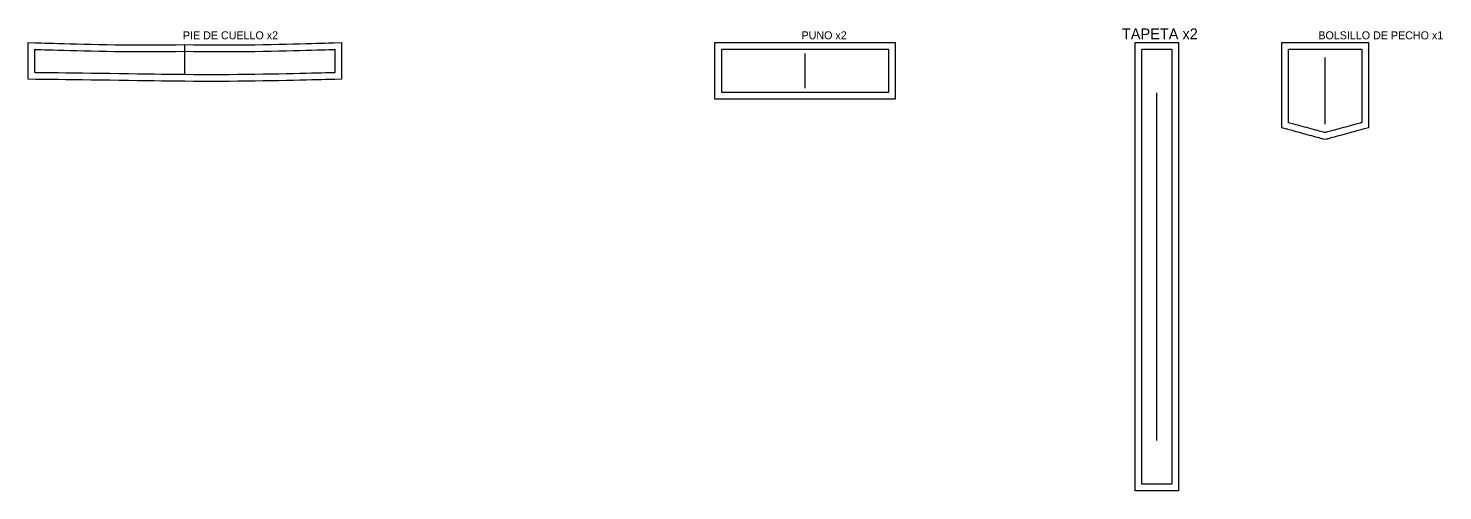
# Model space of a CAD drawing. Header units: centimetres. Extents: x -1 to 554, y -148 to 3.
# Drawn here: x 342 to 554.1, y -148.2 to -78.8 of the extents above; entities that cross this region are included whole.
import ezdxf

# ---------------------------------------------------------------- set-up
doc = ezdxf.new("R2010")
doc.units = ezdxf.units.CM
for name, color, linetype in [('15_SeamAllowance', 4, 'CONTINUOUS'), ('1_Boundary', 7, 'CONTINUOUS'), ('4_Notch', 1, 'CONTINUOUS'), ('5_Grainline', 3, 'CONTINUOUS'), ('8_Text', 7, 'CONTINUOUS')]:
    doc.layers.add(name, color=color, linetype=linetype)

msp = doc.modelspace()

# ---------------------------------------------------------------- linework, layer by layer
at = {"layer": '15_SeamAllowance'}
for points in [[(365.5, -81.2999), (366.833, -81.3215), (368.1571, -81.3361), (369.4856, -81.3445), (370.8126, -81.3472), (372.132, -81.3447), (373.4382, -81.3375), (374.725, -81.3262), (375.9867, -81.3112), (377.2174, -81.2931), (378.4111, -81.2724), (379.5621, -81.2496), (380.6644, -81.2253), (381.7121, -81.1999), (382.6994, -81.174), (383.6204, -81.1481), (384.4693, -81.1227), (385.2401, -81.0984), (385.927, -81.0756), (386.5242, -81.0549), (387.0258, -81.0368), (387.4258, -81.0218), (387.7186, -81.0105), (387.8981, -81.0033), (389, -80.9582), (389, -82.0177), (389, -82.0689), (389, -82.1504), (389, -82.2593), (389, -82.3924), (389, -82.5469), (389, -82.7195), (389, -82.9074), (389, -83.1074), (389, -83.3166), (389, -83.5318), (389, -83.75), (389, -83.9682), (389, -84.1834), (389, -84.3926), (389, -84.5926), (389, -84.7805), (389, -84.9531), (389, -85.1076), (389, -85.2407), (389, -85.3496), (389, -85.4311), (389, -85.4823), (389, -86.4677), (387.9709, -86.5015), (387.7894, -86.5073), (387.4946, -86.5165), (387.0923, -86.5287), (386.5884, -86.5435), (385.9888, -86.5605), (385.2992, -86.5794), (384.5256, -86.5997), (383.6738, -86.621), (382.7497, -86.643), (381.759, -86.6652), (380.7078, -86.6873), (379.6017, -86.7089), (378.4467, -86.7295), (377.2486, -86.7489), (376.0133, -86.7666), (374.7466, -86.7822), (373.4543, -86.7953), (372.1423, -86.8055), (370.8164, -86.8125), (369.4824, -86.8158), (368.1462, -86.8151), (366.8136, -86.8099), (365.4896, -86.7999), (365.3727, -86.7984), (365.044, -86.794), (364.5199, -86.787), (363.82, -86.7777), (362.9639, -86.7663), (361.971, -86.753), (360.861, -86.7382), (359.6533, -86.7221), (358.3675, -86.705), (357.0231, -86.6871), (355.6397, -86.6686), (354.2367, -86.6499), (352.8337, -86.6312), (351.4502, -86.6128), (350.1058, -86.5948), (348.82, -86.5777), (347.6123, -86.5616), (346.5023, -86.5468), (345.5095, -86.5335), (344.6533, -86.5221), (343.9535, -86.5128), (343.4294, -86.5058), (343.1006, -86.5014), (342, -86.4868), (342, -85.4823), (342, -85.4311), (342, -85.3496), (342, -85.2407), (342, -85.1076), (342, -84.9531), (342, -84.7805), (342, -84.5926), (342, -84.3926), (342, -84.1834), (342, -83.9682), (342, -83.75), (342, -83.5318), (342, -83.3166), (342, -83.1074), (342, -82.9074), (342, -82.7195), (342, -82.5469), (342, -82.3924), (342, -82.2593), (342, -82.1504), (342, -82.0689), (342, -82.0177), (342, -80.9582), (343.1019, -81.0033), (343.2814, -81.0105), (343.5742, -81.0218), (343.9742, -81.0368), (344.4758, -81.0549), (345.073, -81.0756), (345.7599, -81.0984), (346.5307, -81.1227), (347.3796, -81.1481), (348.3006, -81.174), (349.2879, -81.1999), (350.3356, -81.2253), (351.4379, -81.2496), (352.5889, -81.2724), (353.7826, -81.2931), (355.0133, -81.3112), (356.275, -81.3262), (357.5618, -81.3375), (358.868, -81.3447), (360.1874, -81.3472), (361.5144, -81.3445), (362.8429, -81.3361), (364.167, -81.3215)], [(445, -81), (446.1266, -81), (446.4919, -81), (447.0742, -81), (447.8519, -81), (448.8031, -81), (449.9063, -81), (451.1396, -81), (452.4815, -81), (453.9102, -81), (455.4039, -81), (456.9411, -81), (458.5, -81), (460.0589, -81), (461.5961, -81), (463.0898, -81), (464.5185, -81), (465.8604, -81), (467.0938, -81), (468.1969, -81), (469.1481, -81), (469.9258, -81), (470.5081, -81), (470.8734, -81), (472, -81), (472, -82.0329), (472, -82.1279), (472, -82.2793), (472, -82.4815), (472, -82.7288), (472, -83.0156), (472, -83.3363), (472, -83.6852), (472, -84.0566), (472, -84.445), (472, -84.8447), (472, -85.25), (472, -85.6553), (472, -86.055), (472, -86.4434), (472, -86.8148), (472, -87.1637), (472, -87.4844), (472, -87.7712), (472, -88.0185), (472, -88.2207), (472, -88.3721), (472, -88.4671), (472, -89.5), (470.8734, -89.5), (470.5081, -89.5), (469.9258, -89.5), (469.1481, -89.5), (468.1969, -89.5), (467.0938, -89.5), (465.8604, -89.5), (464.5185, -89.5), (463.0898, -89.5), (461.5961, -89.5), (460.0589, -89.5), (458.5, -89.5), (456.9411, -89.5), (455.4039, -89.5), (453.9102, -89.5), (452.4815, -89.5), (451.1396, -89.5), (449.9063, -89.5), (448.8031, -89.5), (447.8519, -89.5), (447.0742, -89.5), (446.4919, -89.5), (446.1266, -89.5), (445, -89.5), (445, -88.4671), (445, -88.3721), (445, -88.2207), (445, -88.0185), (445, -87.7712), (445, -87.4844), (445, -87.1637), (445, -86.8148), (445, -86.4434), (445, -86.055), (445, -85.6553), (445, -85.25), (445, -84.8447), (445, -84.445), (445, -84.0566), (445, -83.6852), (445, -83.3363), (445, -83.0156), (445, -82.7288), (445, -82.4815), (445, -82.2793), (445, -82.1279), (445, -82.0329)], [(508, -81), (509.0228, -81), (509.0885, -81), (509.1934, -81), (509.3333, -81), (509.5046, -81), (509.7031, -81), (509.9251, -81), (510.1667, -81), (510.4238, -81), (510.6927, -81), (510.9694, -81), (511.25, -81), (511.5306, -81), (511.8073, -81), (512.0762, -81), (512.3333, -81), (512.5749, -81), (512.7969, -81), (512.9954, -81), (513.1667, -81), (513.3066, -81), (513.4115, -81), (513.4772, -81), (514.5, -81), (514.5, -82.3302), (514.5, -83.2829), (514.5, -84.8016), (514.5, -86.8296), (514.5, -89.3105), (514.5, -92.1875), (514.5, -95.4041), (514.5, -98.9037), (514.5, -102.6297), (514.5, -106.5255), (514.5, -110.5344), (514.5, -114.6), (514.5, -118.6656), (514.5, -122.6745), (514.5, -126.5703), (514.5, -130.2963), (514.5, -133.7959), (514.5, -137.0125), (514.5, -139.8895), (514.5, -142.3704), (514.5, -144.3984), (514.5, -145.9171), (514.5, -146.8698), (514.5, -148.2), (513.4772, -148.2), (513.4115, -148.2), (513.3066, -148.2), (513.1667, -148.2), (512.9954, -148.2), (512.7969, -148.2), (512.5749, -148.2), (512.3333, -148.2), (512.0762, -148.2), (511.8073, -148.2), (511.5306, -148.2), (511.25, -148.2), (510.9694, -148.2), (510.6927, -148.2), (510.4238, -148.2), (510.1667, -148.2), (509.9251, -148.2), (509.7031, -148.2), (509.5046, -148.2), (509.3333, -148.2), (509.1934, -148.2), (509.0885, -148.2), (509.0228, -148.2), (508, -148.2), (508, -146.8698), (508, -145.9171), (508, -144.3984), (508, -142.3704), (508, -139.8895), (508, -137.0125), (508, -133.7959), (508, -130.2963), (508, -126.5703), (508, -122.6745), (508, -118.6656), (508, -114.6), (508, -110.5344), (508, -106.5255), (508, -102.6297), (508, -98.9037), (508, -95.4041), (508, -92.1875), (508, -89.3105), (508, -86.8296), (508, -84.8016), (508, -83.2829), (508, -82.3302)], [(530, -81), (531.0557, -81), (531.2164, -81), (531.4727, -81), (531.8148, -81), (532.2334, -81), (532.7188, -81), (533.2614, -81), (533.8519, -81), (534.4805, -81), (535.1377, -81), (535.8141, -81), (536.5, -81), (537.1859, -81), (537.8623, -81), (538.5195, -81), (539.1481, -81), (539.7386, -81), (540.2813, -81), (540.7666, -81), (541.1852, -81), (541.5273, -81), (541.7836, -81), (541.9443, -81), (543, -81), (543, -82.0557), (543, -82.2164), (543, -82.4727), (543, -82.8148), (543, -83.2334), (543, -83.7188), (543, -84.2614), (543, -84.8519), (543, -85.4805), (543, -86.1377), (543, -86.8141), (543, -87.5), (543, -88.1859), (543, -88.8623), (543, -89.5195), (543, -90.1481), (543, -90.7386), (543, -91.2813), (543, -91.7666), (543, -92.1852), (543, -92.5273), (543, -92.7836), (543, -92.9443), (543, -93.7638), (542.2353, -93.9724), (542.1549, -93.9943), (542.0268, -94.0292), (541.8557, -94.0759), (541.6464, -94.1329), (541.4037, -94.1991), (541.1324, -94.2731), (540.8372, -94.3537), (540.5229, -94.4394), (540.1943, -94.529), (539.8561, -94.6212), (539.5131, -94.7148), (539.1702, -94.8083), (538.832, -94.9005), (538.5034, -94.9902), (538.189, -95.0759), (537.8938, -95.1564), (537.6225, -95.2304), (537.3798, -95.2966), (537.1705, -95.3537), (536.9994, -95.4003), (536.8713, -95.4352), (536.791, -95.4572), (536.5, -95.5365), (536.209, -95.4572), (536.1287, -95.4352), (536.0006, -95.4003), (535.8295, -95.3537), (535.6202, -95.2966), (535.3775, -95.2304), (535.1062, -95.1564), (534.811, -95.0759), (534.4966, -94.9902), (534.168, -94.9005), (533.8298, -94.8083), (533.4869, -94.7148), (533.1439, -94.6212), (532.8057, -94.529), (532.4771, -94.4394), (532.1628, -94.3537), (531.8676, -94.2731), (531.5963, -94.1991), (531.3536, -94.1329), (531.1443, -94.0759), (530.9732, -94.0292), (530.8451, -93.9943), (530.7647, -93.9724), (530, -93.7638), (530, -92.9443), (530, -92.7836), (530, -92.5273), (530, -92.1852), (530, -91.7666), (530, -91.2813), (530, -90.7386), (530, -90.1481), (530, -89.5195), (530, -88.8623), (530, -88.1859), (530, -87.5), (530, -86.8141), (530, -86.1377), (530, -85.4805), (530, -84.8519), (530, -84.2614), (530, -83.7188), (530, -83.2334), (530, -82.8148), (530, -82.4727), (530, -82.2164), (530, -82.0557)]]:
    msp.add_lwpolyline(points, close=True, dxfattribs=at)
at = {"layer": '1_Boundary'}
for points in [[(365.5, -82.3), (366.8193, -82.3214), (368.1484, -82.3361), (369.4814, -82.3445), (370.8125, -82.3472), (372.1357, -82.3447), (373.4453, -82.3375), (374.7354, -82.3261), (376, -82.3111), (377.2334, -82.293), (378.4297, -82.2722), (379.583, -82.2494), (380.6875, -82.225), (381.7373, -82.1996), (382.7266, -82.1736), (383.6494, -82.1477), (384.5, -82.1222), (385.2725, -82.0978), (385.9609, -82.075), (386.5596, -82.0543), (387.0625, -82.0361), (387.4639, -82.0211), (387.7578, -82.0097), (387.9385, -82.0025), (388, -82), (388, -82.0177), (388, -82.0689), (388, -82.1504), (388, -82.2593), (388, -82.3924), (388, -82.5469), (388, -82.7195), (388, -82.9074), (388, -83.1074), (388, -83.3166), (388, -83.5318), (388, -83.75), (388, -83.9682), (388, -84.1834), (388, -84.3926), (388, -84.5926), (388, -84.7805), (388, -84.9531), (388, -85.1076), (388, -85.2407), (388, -85.3496), (388, -85.4311), (388, -85.4823), (388, -85.5), (387.9385, -85.502), (387.7578, -85.5078), (387.4639, -85.517), (387.0625, -85.5292), (386.5596, -85.5439), (385.9609, -85.5609), (385.2725, -85.5798), (384.5, -85.6), (383.6494, -85.6213), (382.7266, -85.6432), (381.7373, -85.6654), (380.6875, -85.6875), (379.583, -85.709), (378.4297, -85.7297), (377.2334, -85.749), (376, -85.7667), (374.7354, -85.7822), (373.4453, -85.7953), (372.1357, -85.8055), (370.8125, -85.8125), (369.4814, -85.8158), (368.1484, -85.8151), (366.8193, -85.81), (365.5, -85.8), (365.3861, -85.7985), (365.0573, -85.7941), (364.5332, -85.7871), (363.8333, -85.7778), (362.9772, -85.7664), (361.9844, -85.7531), (360.8743, -85.7383), (359.6667, -85.7222), (358.3809, -85.7051), (357.0365, -85.6872), (355.653, -85.6687), (354.25, -85.65), (352.847, -85.6313), (351.4635, -85.6128), (350.1191, -85.5949), (348.8333, -85.5778), (347.6257, -85.5617), (346.5156, -85.5469), (345.5228, -85.5336), (344.6667, -85.5222), (343.9668, -85.5129), (343.4427, -85.5059), (343.1139, -85.5015), (343, -85.5), (343, -85.4823), (343, -85.4311), (343, -85.3496), (343, -85.2407), (343, -85.1076), (343, -84.9531), (343, -84.7805), (343, -84.5926), (343, -84.3926), (343, -84.1834), (343, -83.9682), (343, -83.75), (343, -83.5318), (343, -83.3166), (343, -83.1074), (343, -82.9074), (343, -82.7195), (343, -82.5469), (343, -82.3924), (343, -82.2593), (343, -82.1504), (343, -82.0689), (343, -82.0177), (343, -82), (343.0615, -82.0025), (343.2422, -82.0097), (343.5361, -82.0211), (343.9375, -82.0361), (344.4404, -82.0543), (345.0391, -82.075), (345.7275, -82.0978), (346.5, -82.1222), (347.3506, -82.1477), (348.2734, -82.1736), (349.2627, -82.1996), (350.3125, -82.225), (351.417, -82.2494), (352.5703, -82.2722), (353.7666, -82.293), (355, -82.3111), (356.2646, -82.3261), (357.5547, -82.3375), (358.8643, -82.3447), (360.1875, -82.3472), (361.5186, -82.3445), (362.8516, -82.3361), (364.1807, -82.3214), (365.5, -82.3)], [(446, -82), (446.1266, -82), (446.4919, -82), (447.0742, -82), (447.8519, -82), (448.8031, -82), (449.9063, -82), (451.1396, -82), (452.4815, -82), (453.9102, -82), (455.4039, -82), (456.9411, -82), (458.5, -82), (460.0589, -82), (461.5961, -82), (463.0898, -82), (464.5185, -82), (465.8604, -82), (467.0938, -82), (468.1969, -82), (469.1481, -82), (469.9258, -82), (470.5081, -82), (470.8734, -82), (471, -82), (471, -82.0329), (471, -82.1279), (471, -82.2793), (471, -82.4815), (471, -82.7288), (471, -83.0156), (471, -83.3363), (471, -83.6852), (471, -84.0566), (471, -84.445), (471, -84.8447), (471, -85.25), (471, -85.6553), (471, -86.055), (471, -86.4434), (471, -86.8148), (471, -87.1637), (471, -87.4844), (471, -87.7712), (471, -88.0185), (471, -88.2207), (471, -88.3721), (471, -88.4671), (471, -88.5), (470.8734, -88.5), (470.5081, -88.5), (469.9258, -88.5), (469.1481, -88.5), (468.1969, -88.5), (467.0938, -88.5), (465.8604, -88.5), (464.5185, -88.5), (463.0898, -88.5), (461.5961, -88.5), (460.0589, -88.5), (458.5, -88.5), (456.9411, -88.5), (455.4039, -88.5), (453.9102, -88.5), (452.4815, -88.5), (451.1396, -88.5), (449.9063, -88.5), (448.8031, -88.5), (447.8519, -88.5), (447.0742, -88.5), (446.4919, -88.5), (446.1266, -88.5), (446, -88.5), (446, -88.4671), (446, -88.3721), (446, -88.2207), (446, -88.0185), (446, -87.7712), (446, -87.4844), (446, -87.1637), (446, -86.8148), (446, -86.4434), (446, -86.055), (446, -85.6553), (446, -85.25), (446, -84.8447), (446, -84.445), (446, -84.0566), (446, -83.6852), (446, -83.3363), (446, -83.0156), (446, -82.7288), (446, -82.4815), (446, -82.2793), (446, -82.1279), (446, -82.0329), (446, -82)], [(509, -82), (509.0228, -82), (509.0885, -82), (509.1934, -82), (509.3333, -82), (509.5046, -82), (509.7031, -82), (509.9251, -82), (510.1667, -82), (510.4238, -82), (510.6927, -82), (510.9694, -82), (511.25, -82), (511.5306, -82), (511.8073, -82), (512.0762, -82), (512.3333, -82), (512.5749, -82), (512.7969, -82), (512.9954, -82), (513.1667, -82), (513.3066, -82), (513.4115, -82), (513.4772, -82), (513.5, -82), (513.5, -82.3302), (513.5, -83.2829), (513.5, -84.8016), (513.5, -86.8296), (513.5, -89.3105), (513.5, -92.1875), (513.5, -95.4041), (513.5, -98.9037), (513.5, -102.6297), (513.5, -106.5255), (513.5, -110.5344), (513.5, -114.6), (513.5, -118.6656), (513.5, -122.6745), (513.5, -126.5703), (513.5, -130.2963), (513.5, -133.7959), (513.5, -137.0125), (513.5, -139.8895), (513.5, -142.3704), (513.5, -144.3984), (513.5, -145.9171), (513.5, -146.8698), (513.5, -147.2), (513.4772, -147.2), (513.4115, -147.2), (513.3066, -147.2), (513.1667, -147.2), (512.9954, -147.2), (512.7969, -147.2), (512.5749, -147.2), (512.3333, -147.2), (512.0762, -147.2), (511.8073, -147.2), (511.5306, -147.2), (511.25, -147.2), (510.9694, -147.2), (510.6927, -147.2), (510.4238, -147.2), (510.1667, -147.2), (509.9251, -147.2), (509.7031, -147.2), (509.5046, -147.2), (509.3333, -147.2), (509.1934, -147.2), (509.0885, -147.2), (509.0228, -147.2), (509, -147.2), (509, -146.8698), (509, -145.9171), (509, -144.3984), (509, -142.3704), (509, -139.8895), (509, -137.0125), (509, -133.7959), (509, -130.2963), (509, -126.5703), (509, -122.6745), (509, -118.6656), (509, -114.6), (509, -110.5344), (509, -106.5255), (509, -102.6297), (509, -98.9037), (509, -95.4041), (509, -92.1875), (509, -89.3105), (509, -86.8296), (509, -84.8016), (509, -83.2829), (509, -82.3302), (509, -82)], [(531, -82), (531.0557, -82), (531.2164, -82), (531.4727, -82), (531.8148, -82), (532.2334, -82), (532.7188, -82), (533.2614, -82), (533.8519, -82), (534.4805, -82), (535.1377, -82), (535.8141, -82), (536.5, -82), (537.1859, -82), (537.8623, -82), (538.5195, -82), (539.1481, -82), (539.7386, -82), (540.2813, -82), (540.7666, -82), (541.1852, -82), (541.5273, -82), (541.7836, -82), (541.9443, -82), (542, -82), (542, -82.0557), (542, -82.2164), (542, -82.4727), (542, -82.8148), (542, -83.2334), (542, -83.7188), (542, -84.2614), (542, -84.8519), (542, -85.4805), (542, -86.1377), (542, -86.8141), (542, -87.5), (542, -88.1859), (542, -88.8623), (542, -89.5195), (542, -90.1481), (542, -90.7386), (542, -91.2813), (542, -91.7666), (542, -92.1852), (542, -92.5273), (542, -92.7836), (542, -92.9443), (542, -93), (541.9721, -93.0076), (541.8918, -93.0295), (541.7637, -93.0645), (541.5926, -93.1111), (541.3833, -93.1682), (541.1406, -93.2344), (540.8693, -93.3084), (540.5741, -93.3889), (540.2598, -93.4746), (539.9311, -93.5642), (539.593, -93.6565), (539.25, -93.75), (538.907, -93.8435), (538.5689, -93.9358), (538.2402, -94.0254), (537.9259, -94.1111), (537.6307, -94.1916), (537.3594, -94.2656), (537.1167, -94.3318), (536.9074, -94.3889), (536.7363, -94.4355), (536.6082, -94.4705), (536.5279, -94.4924), (536.5, -94.5), (536.4721, -94.4924), (536.3918, -94.4705), (536.2637, -94.4355), (536.0926, -94.3889), (535.8833, -94.3318), (535.6406, -94.2656), (535.3693, -94.1916), (535.0741, -94.1111), (534.7598, -94.0254), (534.4311, -93.9358), (534.093, -93.8435), (533.75, -93.75), (533.407, -93.6565), (533.0689, -93.5642), (532.7402, -93.4746), (532.4259, -93.3889), (532.1307, -93.3084), (531.8594, -93.2344), (531.6167, -93.1682), (531.4074, -93.1111), (531.2363, -93.0645), (531.1082, -93.0295), (531.0279, -93.0076), (531, -93), (531, -92.9443), (531, -92.7836), (531, -92.5273), (531, -92.1852), (531, -91.7666), (531, -91.2813), (531, -90.7386), (531, -90.1481), (531, -89.5195), (531, -88.8623), (531, -88.1859), (531, -87.5), (531, -86.8141), (531, -86.1377), (531, -85.4805), (531, -84.8519), (531, -84.2614), (531, -83.7188), (531, -83.2334), (531, -82.8148), (531, -82.4727), (531, -82.2164), (531, -82.0557), (531, -82)]]:
    msp.add_lwpolyline(points, close=True, dxfattribs=at)
at = {"layer": '4_Notch'}
for p, q in [((365.5, -82.3), (365.5, -81.4)), ((365.5, -85.8), (365.5, -84.9))]:
    msp.add_line(p, q, dxfattribs=at)
at = {"layer": '5_Grainline'}
for p, q in [((365.5, -85.4342), (365.5, -82.3816)), ((458.5, -87.85), (458.5, -82.65)), ((536.5, -93.25), (536.5, -83.25)), ((511.25, -140.68), (511.25, -88.52))]:
    msp.add_line(p, q, dxfattribs=at)

# ---------------------------------------------------------------- texts
at = {"layer": '8_Text'}
for s, height, p in [('PIE DE CUELLO x2', 1.2, (365.1947, -80.5)), ('PUNO x2', 1.2, (457.98, -80.5)), ('TAPETA x2', 1.63, (506.034, -80.5)), ('BOLSILLO DE PECHO x1', 1.2, (535.5, -80.5))]:
    msp.add_text(s, height=height, dxfattribs=at).set_placement(p)

doc.saveas('drawing.dxf')
